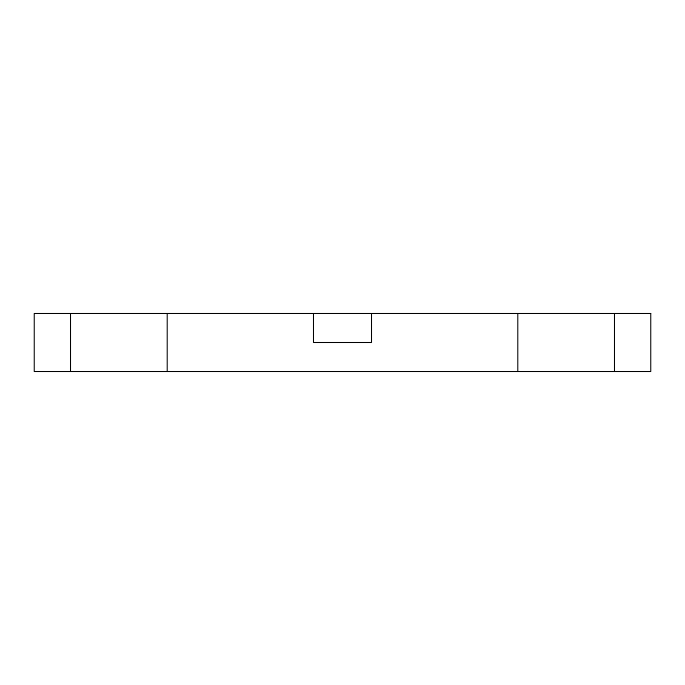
<?xml version="1.0" encoding="UTF-8"?>
<svg xmlns="http://www.w3.org/2000/svg" width="685" height="685" viewBox="0 0 685 685"><rect width="100%" height="100%" fill="white"/><g stroke="black" fill="none" stroke-linecap="round" stroke-linejoin="round"><path stroke-width="1.03" d="M614.488 313.49L614.488 371.51M517.783 313.49L517.783 371.51M371.51 313.49L371.51 342.5L313.49 342.5L313.49 313.49M167.217 313.49L167.217 371.51M70.512 313.49L70.512 371.51M650.75 313.49L34.25 313.49L34.25 371.51L650.75 371.51L650.75 313.49"/></g></svg>
